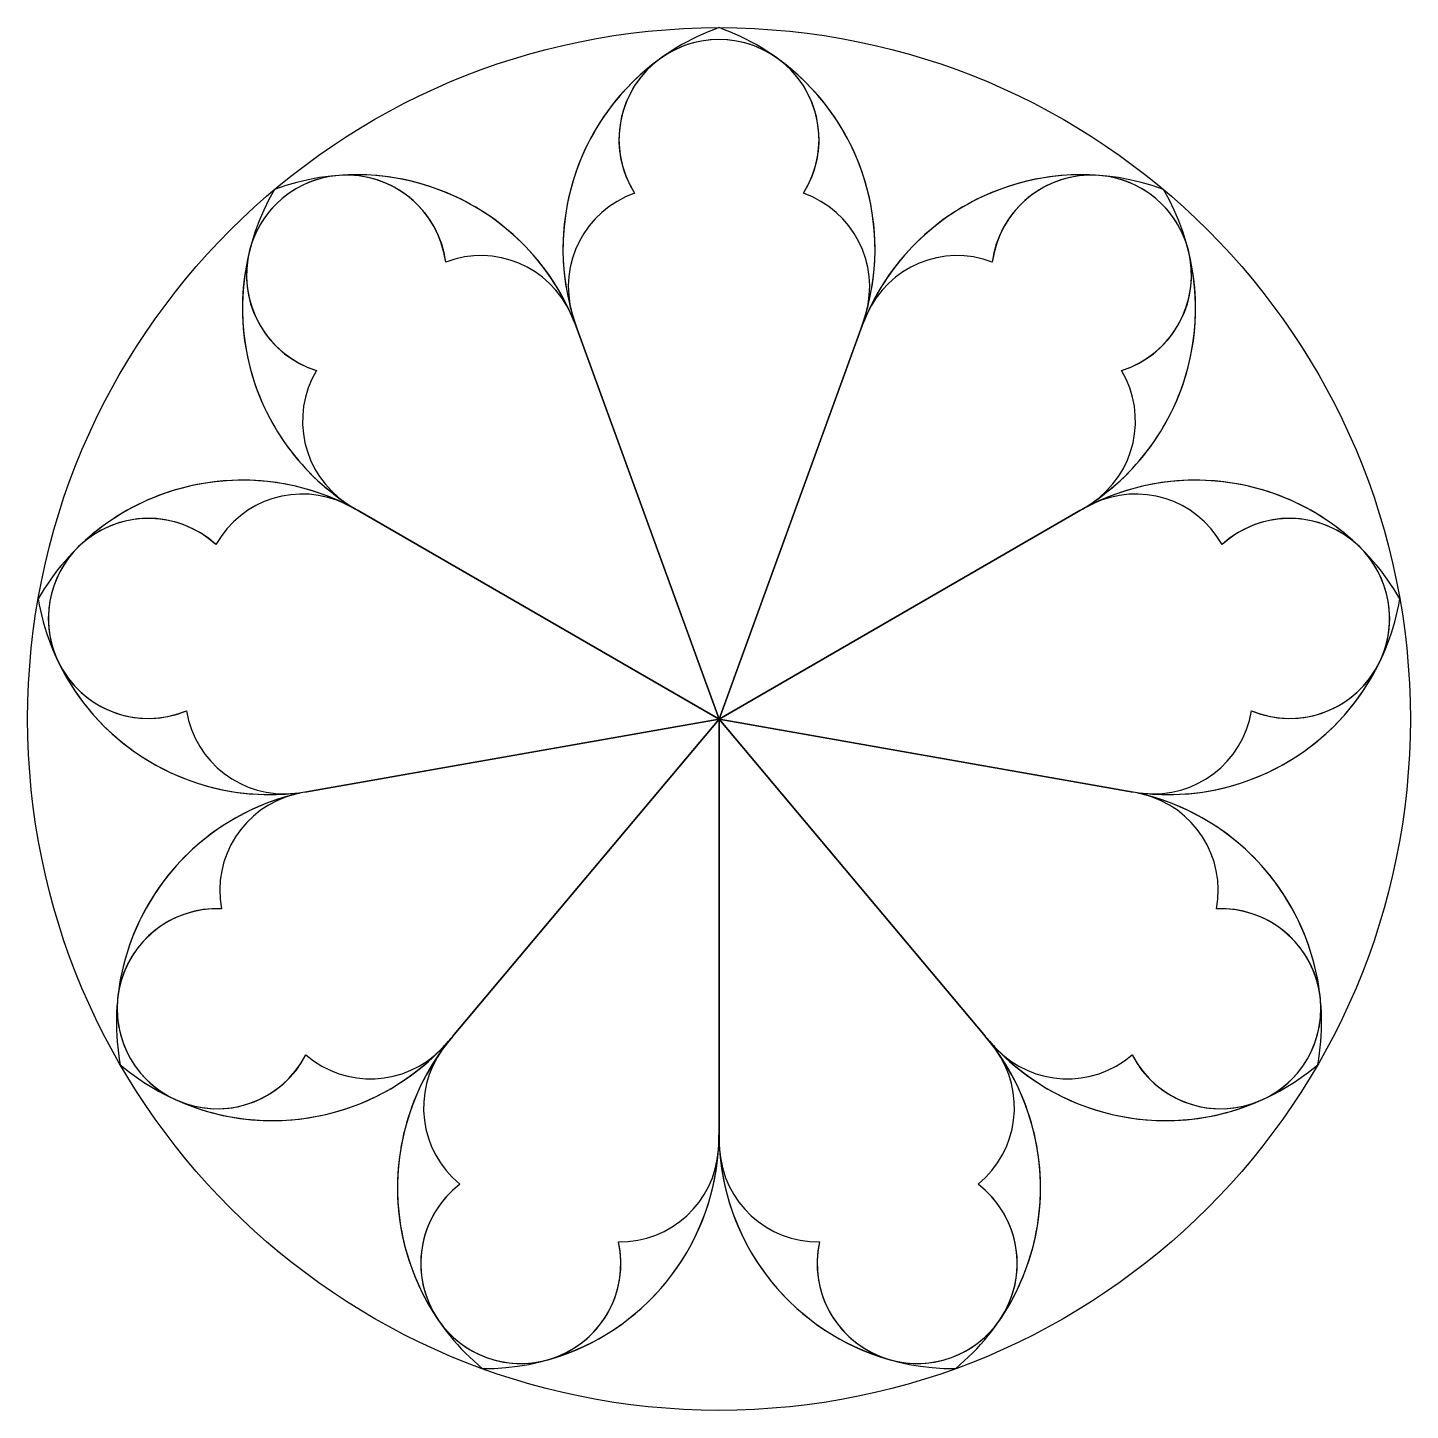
# Model space of a CAD drawing. Extents: x -29.1 to 29.1, y -29.1 to 29.1.
import ezdxf

# ---------------------------------------------------------------- set-up
doc = ezdxf.new("R2010")
doc.units = 0
doc.layers.add('MODELSKETCH_VISIBLE', color=7, linetype='CONTINUOUS')

msp = doc.modelspace()

# ---------------------------------------------------------------- linework, layer by layer
at = {"layer": 'MODELSKETCH_VISIBLE'}
for p, q in [((-5.977, 16.422), (0, 0)), ((0, 0), (-5.977, 16.422)), ((5.977, 16.422), (0, 0)), ((0, 0), (5.977, 16.422)), ((0, 0), (-15.135, 8.738)), ((-15.135, 8.738), (0, 0)), ((0, 0), (15.135, 8.738)), ((15.135, 8.738), (0, 0)), ((0, 0), (-17.21, -3.035)), ((-17.21, -3.035), (0, 0)), ((0, 0), (-11.233, -13.387)), ((0, 0), (0, -17.476)), ((0, 0), (11.233, -13.387)), ((-11.233, -13.387), (0, 0)), ((0, 0), (17.21, -3.035)), ((0, -17.476), (0, 0)), ((11.233, -13.387), (0, 0)), ((17.21, -3.035), (0, 0))]:
    msp.add_line(p, q, dxfattribs=at)
msp.add_circle((0, 0), 29.135, dxfattribs=at)
for centre, radius, start, end in [((3.328, 19.809), 9.903, 109.63928, 200), ((-3.328, 19.809), 9.903, 340, 70.36072), ((0, 24.419), 4.216, 327.52773, 212.47227), ((0, 24.419), 4.216, 327.52773, 212.47227), ((0, 24.419), 4.216, 54.17559, 125.82441), ((3.328, 19.809), 9.903, 125.82441, 196.10079), ((0, 24.419), 4.216, 125.82441, 212.47227), ((0, 24.419), 4.216, 125.82441, 212.47227), ((0, 24.419), 4.216, 327.52773, 54.17559), ((-3.328, 19.809), 9.903, 343.89921, 54.17559), ((0, 24.419), 4.216, 327.52773, 54.17559), ((-15.697, 18.706), 4.216, 7.52773, 252.47227), ((-15.697, 18.706), 4.216, 7.52773, 252.47227), ((-15.697, 18.706), 4.216, 94.17559, 165.82441), ((-15.282, 13.035), 9.903, 20, 110.36072), ((-15.282, 13.035), 9.903, 23.89921, 94.17559), ((-15.697, 18.706), 4.216, 7.52773, 94.17559), ((-15.697, 18.706), 4.216, 7.52773, 94.17559), ((15.282, 13.035), 9.903, 69.63928, 160), ((15.282, 13.035), 9.903, 85.82441, 156.10079), ((15.697, 18.706), 4.216, 85.82441, 172.47227), ((15.697, 18.706), 4.216, 85.82441, 172.47227), ((15.697, 18.706), 4.216, 287.52773, 172.47227), ((15.697, 18.706), 4.216, 287.52773, 172.47227), ((15.697, 18.706), 4.216, 14.17559, 85.82441), ((-10.183, 17.314), 9.903, 149.63928, 240), ((-2.179, 18.219), 4.171, 109.29729, 196.10079), ((-2.179, 18.219), 4.171, 109.29729, 196.10079), ((2.179, 18.219), 4.171, 343.89921, 70.70271), ((2.179, 18.219), 4.171, 343.89921, 70.70271), ((10.183, 17.314), 9.903, 300, 30.36072), ((-10.183, 17.314), 9.903, 165.82441, 236.10079), ((-15.697, 18.706), 4.216, 165.82441, 252.47227), ((-15.697, 18.706), 4.216, 165.82441, 252.47227), ((-10.042, 15.357), 4.171, 23.89921, 110.70271), ((-10.042, 15.357), 4.171, 23.89921, 110.70271), ((10.042, 15.357), 4.171, 69.29729, 156.10079), ((10.042, 15.357), 4.171, 69.29729, 156.10079), ((10.183, 17.314), 9.903, 303.89921, 14.17559), ((15.697, 18.706), 4.216, 287.52773, 14.17559), ((15.697, 18.706), 4.216, 287.52773, 14.17559), ((-15.282, 13.035), 9.903, 20, 23.89921), ((3.328, 19.809), 9.903, 196.10079, 200), ((-3.328, 19.809), 9.903, 340, 343.89921), ((15.282, 13.035), 9.903, 156.10079, 160), ((-13.38, 12.556), 4.171, 149.29729, 236.10079), ((-13.38, 12.556), 4.171, 149.29729, 236.10079), ((13.38, 12.556), 4.171, 303.89921, 30.70271), ((13.38, 12.556), 4.171, 303.89921, 30.70271), ((-20.086, 0.162), 9.903, 60, 150.36072), ((-20.086, 0.162), 9.903, 63.89921, 134.17559), ((20.086, 0.162), 9.903, 29.63928, 120), ((20.086, 0.162), 9.903, 45.82441, 116.10079), ((-17.564, 5.309), 4.171, 63.89921, 150.70271), ((-17.564, 5.309), 4.171, 63.89921, 150.70271), ((17.564, 5.309), 4.171, 29.29729, 116.10079), ((17.564, 5.309), 4.171, 29.29729, 116.10079), ((-20.086, 0.162), 9.903, 60, 63.89921), ((-10.183, 17.314), 9.903, 236.10079, 240), ((10.183, 17.314), 9.903, 300, 303.89921), ((20.086, 0.162), 9.903, 116.10079, 120), ((-24.048, 4.24), 4.216, 47.52773, 292.47227), ((-24.048, 4.24), 4.216, 47.52773, 292.47227), ((-24.048, 4.24), 4.216, 47.52773, 134.17559), ((-24.048, 4.24), 4.216, 47.52773, 134.17559), ((24.048, 4.24), 4.216, 45.82441, 132.47227), ((24.048, 4.24), 4.216, 45.82441, 132.47227), ((24.048, 4.24), 4.216, 247.52773, 132.47227), ((24.048, 4.24), 4.216, 247.52773, 132.47227), ((-24.048, 4.24), 4.216, 134.17559, 205.82441), ((24.048, 4.24), 4.216, 334.17559, 45.82441), ((-18.93, 6.717), 9.903, 189.63928, 280), ((18.93, 6.717), 9.903, 260, 350.36072), ((-24.048, 4.24), 4.216, 205.82441, 292.47227), ((-24.048, 4.24), 4.216, 205.82441, 292.47227), ((-18.93, 6.717), 9.903, 205.82441, 276.10079), ((18.93, 6.717), 9.903, 263.89921, 334.17559), ((24.048, 4.24), 4.216, 247.52773, 334.17559), ((24.048, 4.24), 4.216, 247.52773, 334.17559), ((-18.321, 1.018), 4.171, 189.29729, 276.10079), ((-18.321, 1.018), 4.171, 189.29729, 276.10079), ((18.321, 1.018), 4.171, 263.89921, 350.70271), ((18.321, 1.018), 4.171, 263.89921, 350.70271), ((-15.491, -12.787), 9.903, 100, 190.36072), ((-15.491, -12.787), 9.903, 103.89921, 174.17559), ((-16.868, -7.223), 4.171, 103.89921, 190.70271), ((-16.868, -7.223), 4.171, 103.89921, 190.70271), ((-18.93, 6.717), 9.903, 276.10079, 280), ((-15.491, -12.787), 9.903, 100, 103.89921), ((18.93, 6.717), 9.903, 260, 263.89921), ((15.491, -12.787), 9.903, 76.10079, 80), ((15.491, -12.787), 9.903, 349.63928, 80), ((15.491, -12.787), 9.903, 5.82441, 76.10079), ((16.868, -7.223), 4.171, 349.29729, 76.10079), ((16.868, -7.223), 4.171, 349.29729, 76.10079), ((-21.148, -12.21), 4.216, 87.52773, 332.47227), ((-21.148, -12.21), 4.216, 87.52773, 332.47227), ((-21.148, -12.21), 4.216, 87.52773, 174.17559), ((-21.148, -12.21), 4.216, 87.52773, 174.17559), ((21.148, -12.21), 4.216, 207.52773, 92.47227), ((21.148, -12.21), 4.216, 207.52773, 92.47227), ((21.148, -12.21), 4.216, 5.82441, 92.47227), ((21.148, -12.21), 4.216, 5.82441, 92.47227), ((-21.148, -12.21), 4.216, 174.17559, 245.82441), ((21.148, -12.21), 4.216, 294.17559, 5.82441), ((-18.819, -7.022), 9.903, 229.63928, 320), ((-3.648, -19.753), 9.903, 140, 230.36072), ((-18.819, -7.022), 9.903, 316.10079, 320), ((-3.648, -19.753), 9.903, 140, 143.89921), ((3.648, -19.753), 9.903, 309.63928, 40), ((18.819, -7.022), 9.903, 220, 223.89921), ((3.648, -19.753), 9.903, 36.10079, 40), ((18.819, -7.022), 9.903, 220, 310.36072), ((-18.819, -7.022), 9.903, 245.82441, 316.10079), ((-14.689, -10.996), 4.171, 229.29729, 316.10079), ((-14.689, -10.996), 4.171, 229.29729, 316.10079), ((-3.648, -19.753), 9.903, 143.89921, 214.17559), ((-8.279, -16.375), 4.171, 143.89921, 230.70271), ((-8.279, -16.375), 4.171, 143.89921, 230.70271), ((8.279, -16.375), 4.171, 309.29729, 36.10079), ((8.279, -16.375), 4.171, 309.29729, 36.10079), ((3.648, -19.753), 9.903, 325.82441, 36.10079), ((18.819, -7.022), 9.903, 223.89921, 294.17559), ((14.689, -10.996), 4.171, 223.89921, 310.70271), ((14.689, -10.996), 4.171, 223.89921, 310.70271), ((-21.148, -12.21), 4.216, 245.82441, 332.47227), ((-21.148, -12.21), 4.216, 245.82441, 332.47227), ((21.148, -12.21), 4.216, 207.52773, 294.17559), ((21.148, -12.21), 4.216, 207.52773, 294.17559), ((-9.903, -17.476), 9.903, 269.63928, 0), ((-9.903, -17.476), 9.903, 356.10079, 0), ((9.903, -17.476), 9.903, 180, 270.36072), ((9.903, -17.476), 9.903, 180, 183.89921), ((-9.903, -17.476), 9.903, 285.82441, 356.10079), ((-4.184, -17.866), 4.171, 269.29729, 356.10079), ((-4.184, -17.866), 4.171, 269.29729, 356.10079), ((9.903, -17.476), 9.903, 183.89921, 254.17559), ((4.184, -17.866), 4.171, 183.89921, 270.70271), ((4.184, -17.866), 4.171, 183.89921, 270.70271), ((-8.352, -22.947), 4.216, 127.52773, 12.47227), ((-8.352, -22.947), 4.216, 127.52773, 12.47227), ((-8.352, -22.947), 4.216, 127.52773, 214.17559), ((-8.352, -22.947), 4.216, 127.52773, 214.17559), ((8.352, -22.947), 4.216, 167.52773, 52.47227), ((8.352, -22.947), 4.216, 167.52773, 52.47227), ((8.352, -22.947), 4.216, 325.82441, 52.47227), ((8.352, -22.947), 4.216, 325.82441, 52.47227), ((-8.352, -22.947), 4.216, 285.82441, 12.47227), ((-8.352, -22.947), 4.216, 285.82441, 12.47227), ((8.352, -22.947), 4.216, 167.52773, 254.17559), ((8.352, -22.947), 4.216, 167.52773, 254.17559), ((-8.352, -22.947), 4.216, 214.17559, 285.82441), ((8.352, -22.947), 4.216, 254.17559, 325.82441)]:
    msp.add_arc(centre, radius, start, end, dxfattribs=at)

doc.saveas('drawing.dxf')
